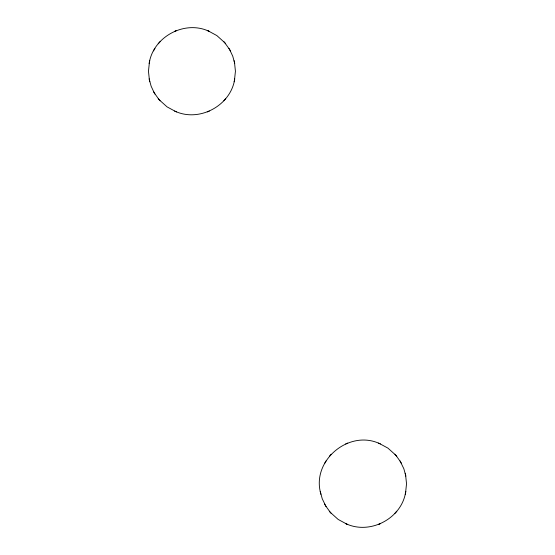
<?xml version="1.0" encoding="UTF-8"?>
<svg xmlns="http://www.w3.org/2000/svg" width="555" height="555" viewBox="0 0 555 555"><rect width="100%" height="100%" fill="white"/><g stroke="black" fill="none" stroke-linecap="round" stroke-linejoin="round"><path stroke-width="0.83" d="M149.406 62.368L148.469 71.22L149.406 80.073M234.494 80.073L235.431 71.22L234.494 62.368M405.594 492.632L406.531 483.78L405.594 474.927M149.142 63.575C152.916 37.199 183.871 20.16 208.174 30.9M149.51 61.883L149.767 60.682M175.727 111.541C200.029 122.28 230.984 105.242 234.751 78.865M234.134 81.758L234.39 80.558M346.826 524.1C370.525 534.527 400.807 518.675 405.49 493.117M405.233 494.318L405.858 491.425M379.273 443.459C349.019 429.577 312.028 460.234 320.506 492.632M153.506 50.9L154.123 49.818M154.332 49.45L154.942 48.396M324.606 463.46L325.23 462.377M325.438 462.01L326.042 460.955M160.062 41.66L158.237 43.762M223.831 100.788L224.629 99.872M224.844 99.622L225.663 98.679M329.337 456.321L330.156 455.377M330.371 455.128L331.168 454.212M394.938 513.34L395.736 512.432M395.944 512.182L396.763 511.238M174.554 31.371L175.519 30.983M175.727 30.9L176.622 30.532M207.272 111.909L208.174 111.541M208.382 111.458L209.346 111.069M345.654 443.931L346.618 443.542M346.826 443.459L347.728 443.091M378.378 524.468L379.273 524.1M379.481 524.017L380.446 523.629M208.382 30.983L216.852 35.575L224.629 42.569M159.264 99.872L167.048 106.865L175.519 111.458M379.481 443.542L387.952 448.135L395.736 455.128M330.371 512.432L338.148 519.424L346.618 524.017M207.272 30.532L209.346 31.371M174.554 111.069L176.622 111.909M378.378 443.091L380.446 443.931M345.654 523.629L347.728 524.468M224.844 42.818L229.562 49.45M154.332 92.99L159.056 99.622M395.944 455.377L400.668 462.01M325.438 505.55L330.156 512.182M223.831 41.66L225.663 43.762M158.237 98.679L160.062 100.788M394.938 454.212L396.763 456.321M329.337 511.238L331.168 513.34M229.77 49.818L232.76 56.228L234.751 63.575M228.958 48.396L230.394 50.9M400.058 460.955L403.86 468.788L405.858 476.135M400.877 462.377L401.494 463.46M149.142 78.865L151.14 86.212L154.123 92.623M153.506 91.54L154.942 94.045M320.249 491.425L322.24 498.772L326.042 506.604M324.606 504.1L325.23 505.182M405.233 473.242L405.49 474.442M234.134 60.682L234.39 61.883M320.61 493.117L320.866 494.318M149.51 80.558L149.767 81.758"/></g></svg>
